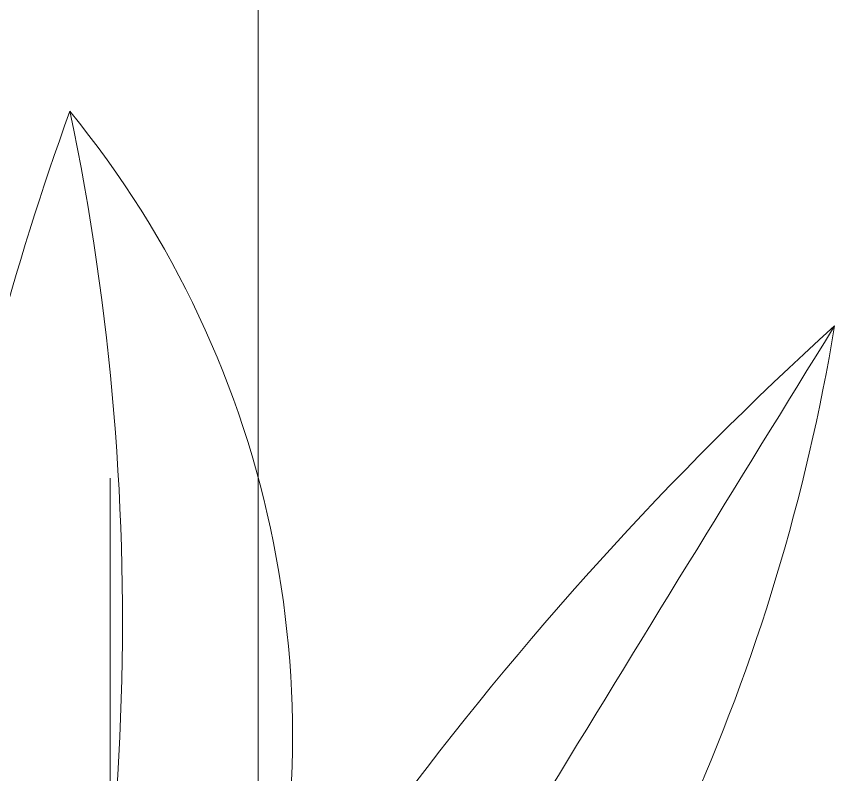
# Model space of a CAD drawing. Header units: millimetres. Extents: x 5359 to 218750, y -16347 to 109893.
# Drawn here: x 60616.1 to 60739.6, y 54243.1 to 54357.5 of the extents above; entities that cross this region are included whole.
import ezdxf

# ---------------------------------------------------------------- set-up
doc = ezdxf.new("R2010")
doc.units = ezdxf.units.MM
for name, color, linetype, lineweight in [('A-FLOR-PATT', 8, 'Continuous', 9), ('A-WALL', 113, 'Continuous', 9), ('G-IMPT', 8, 'Continuous', 9), ('L-PLNT', 71, 'Continuous', 9)]:
    doc.layers.add(name, color=color, linetype=linetype, lineweight=lineweight)

# ---------------------------------------------------------------- blocks, each defined once
blk = doc.blocks.new('CAY DUA VAN PHAT - CAY DUA VAN PHAT_dwg-V330-TKCS_MB ĐỊNH VỊ CỔNG-HÀNG RÀO')
at = {"layer": 'G-IMPT'}
for centre, radius, start, end in [((-60.58, 919.83), 454.05, 199.0692, 255.8486), ((298.02, 1343.2), 973.34, 215.97087, 241.57597), ((-301.34, -312.83), 841.36, 89.46131, 109.98389), ((-435.14, 1214.47), 752.47, 258.21063, 286.24623), ((227.54, -433.19), 1013.76, 115.21824, 137.85612), ((-400.46, 708.43), 297.75, 230.7445, 286.7036), ((13615.78, -22598.21), 26867.12, 121.033453, 121.755144), ((-623.22, 844.15), 605.28, 279.42347, 308.93899)]:
    blk.add_arc(centre, radius, start, end, dxfattribs=at)
blk = doc.blocks.new('CAY DUA VAN PHAT - CAY DUA VAN PHAT-V336-TKCS_MB ĐỊNH VỊ CỔNG-HÀNG RÀO')
at = {"extrusion": (0, 0, -1), "xscale": 0.5, "yscale": 0.5, "zscale": -0.5, "rotation": 180}
blk.add_blockref('CAY DUA VAN PHAT - CAY DUA VAN PHAT_dwg-V330-TKCS_MB ĐỊNH VỊ CỔNG-HÀNG RÀO', (151.82, 370.52), dxfattribs=at)

msp = doc.modelspace()

# ---------------------------------------------------------------- hatches: boundary and pattern name
at = {"layer": 'A-FLOR-PATT'}
h = msp.add_hatch(dxfattribs=at)
h.set_pattern_fill('FP_14', color=256, style=0, pattern_type=2)
h.set_pattern_definition([(0, (167.64, 11.2), (558.8, 558.8), [83.82, -16.764, 22.352, -16.764, -419.1]), (0, (167.64, 11.2), (558.8, 558.8), [-139.7, 83.82, -335.28]), (0, (139.7, 27.94), (558.8, 558.8), [55.88, -41.91, 83.82, -41.91, -335.28]), (0, (139.7, 27.94), (558.8, 558.8), [-223.52, 55.88, -279.4]), (0, (335.3, 251.46), (558.8, 558.8), [69.85, -27.94, 69.85, -391.16]), (0, (55.9, 363.2), (558.8, 558.8), [27.94, -55.88, 27.94, -447.04]), (90, (111.76, 363.2), (-558.8, 558.8), [50.292, -508.508]), (90, (279.4, 27.94), (-558.8, 558.8), [55.88, -502.92]), (90, (419.1, 251.46), (-558.8, 558.8), [55.88, -502.92]), (45, (352.04, 22.35), (0, 558.7996), [55.88, -734.383]), (135, (206.76, 22.35), (-558.7996, 0), [55.88, -734.383]), (63.435, (335.28, 25.15), (-0.0005, 558.8001), [55.88, -1193.635]), (75.964, (307.34, 27.94), (-0.00237, 558.80038), [55.88, -2248.111]), (75.964, (447.04, 251.46), (-0.00237, 558.80038), [44.704, -2259.287]), (75.964, (122.94, 363.22), (-0.00237, 558.80038), [39.116, -2264.875]), (104.036, (251.46, 27.94), (0.00237, 558.80038), [55.88, -2248.111]), (104.036, (391.16, 251.46), (0.00237, 558.80038), [44.704, -2259.287]), (104.036, (100.58, 363.22), (0.00237, 558.80038), [39.116, -2264.875]), (116.565, (223.52, 25.15), (0.0005, 558.8001), [55.88, -1193.634])])
h.paths.add_polyline_path([(60645.3, 50657.93), (60652.56, 50657.93), (60652.56, 55286.31), (60252.49, 55286.31), (60252.49, 53311.94), (60452.49, 53311.94), (60452.49, 50657.93)])

# ---------------------------------------------------------------- linework, layer by layer
at = {"layer": 'A-WALL'}
msp.add_line((60652.56, 50657.93), (60652.56, 55286.31), dxfattribs=at)

# ---------------------------------------------------------------- block references
at = {"layer": 'L-PLNT', "rotation": 270.0000000000003}
msp.add_blockref('CAY DUA VAN PHAT - CAY DUA VAN PHAT-V336-TKCS_MB ĐỊNH VỊ CỔNG-HÀNG RÀO', (60492.56, 53896.94), dxfattribs=at)

doc.saveas('drawing.dxf')
